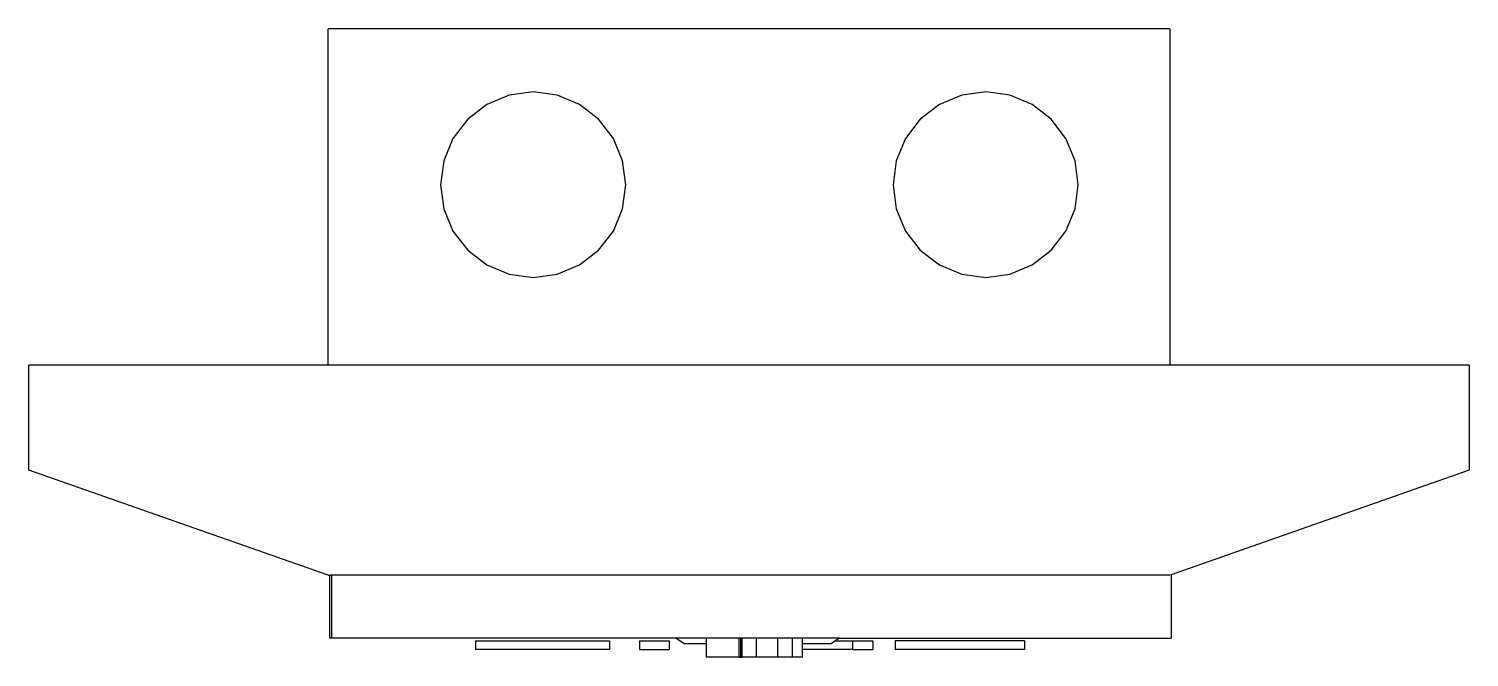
# Model space of a CAD drawing. Header units: inches. Extents: x 710 to 5347, y 114 to 2471.
# Drawn here: x 2809 to 3529, y 2131 to 2445 of the extents above; entities that cross this region are included whole.
import ezdxf

# ---------------------------------------------------------------- set-up
doc = ezdxf.new("R2010")
doc.units = ezdxf.units.IN
doc.header["$MEASUREMENT"] = 0
doc.layers.add('Edges', color=7, linetype='Continuous')

# ---------------------------------------------------------------- blocks, each defined once
blk = doc.blocks.new('Fire alarmpl')
at = {"layer": 'Edges'}
for p, q in [((357.53, 290.22), (-62.91, 290.22)), ((-62.91, 122.38), (-62.91, 290.22)), ((357.53, 290.22), (357.53, 122.38)), ((16.4, 252.53), (6.83, 245.18)), ((27.55, 257.15), (16.4, 252.53)), ((39.52, 258.72), (27.55, 257.15)), ((51.49, 257.15), (39.52, 258.72)), ((62.64, 252.53), (51.49, 257.15)), ((72.22, 245.18), (62.64, 252.53)), ((242.4, 252.53), (232.83, 245.18)), ((253.55, 257.15), (242.4, 252.53)), ((265.52, 258.72), (253.55, 257.15)), ((277.49, 257.15), (265.52, 258.72)), ((288.64, 252.53), (277.49, 257.15)), ((298.22, 245.18), (288.64, 252.53)), ((6.83, 245.18), (-0.52, 235.6)), ((79.57, 235.6), (72.22, 245.18)), ((232.83, 245.18), (225.48, 235.6)), ((305.57, 235.6), (298.22, 245.18)), ((-0.52, 235.6), (-5.14, 224.45)), ((84.19, 224.45), (79.57, 235.6)), ((225.48, 235.6), (220.86, 224.45)), ((310.19, 224.45), (305.57, 235.6)), ((-5.14, 224.45), (-6.72, 212.48)), ((85.76, 212.48), (84.19, 224.45)), ((220.86, 224.45), (219.28, 212.48)), ((311.76, 212.48), (310.19, 224.45)), ((-6.72, 212.48), (-5.14, 200.51)), ((84.19, 200.51), (85.76, 212.48)), ((219.28, 212.48), (220.86, 200.51)), ((310.19, 200.51), (311.76, 212.48)), ((-5.14, 200.51), (-0.52, 189.36)), ((79.57, 189.36), (84.19, 200.51)), ((220.86, 200.51), (225.48, 189.36)), ((305.57, 189.36), (310.19, 200.51)), ((-0.52, 189.36), (6.83, 179.79)), ((72.22, 179.79), (79.57, 189.36)), ((225.48, 189.36), (232.83, 179.79)), ((298.22, 179.79), (305.57, 189.36)), ((6.83, 179.79), (16.4, 172.44)), ((62.64, 172.44), (72.22, 179.79)), ((232.83, 179.79), (242.4, 172.44)), ((288.64, 172.44), (298.22, 179.79)), ((16.4, 172.44), (27.55, 167.82)), ((27.55, 167.82), (39.52, 166.24)), ((39.52, 166.24), (51.49, 167.82)), ((51.49, 167.82), (62.64, 172.44)), ((242.4, 172.44), (253.55, 167.82)), ((253.55, 167.82), (265.52, 166.24)), ((265.52, 166.24), (277.49, 167.82)), ((277.49, 167.82), (288.64, 172.44)), ((-62.91, 122.38), (-212.34, 122.38)), ((-212.34, 70.02), (-212.34, 122.38)), ((357.53, 122.38), (-62.91, 122.38)), ((506.97, 122.38), (357.53, 122.38)), ((506.97, 122.38), (506.97, 70.02)), ((-62.91, 17.66), (-212.34, 70.02)), ((506.97, 70.02), (358.08, 17.85)), ((-62.91, 17.66), (-62.08, 17.66)), ((-61.06, 17.66), (-62.08, 17.66)), ((-62.08, -13.69), (-62.08, 17.66)), ((-61.06, -13.69), (-61.06, 17.66)), ((357.53, 17.66), (-61.06, 17.66)), ((358.08, 17.85), (357.53, 17.66)), ((358.08, 17.85), (358.08, -13.69)), ((-61.06, -13.69), (-62.08, -13.69)), ((110.99, -13.69), (-61.06, -13.69)), ((110.99, -13.69), (115.21, -16.57)), ((126.02, -13.69), (110.99, -13.69)), ((126.02, -16.57), (126.02, -13.69)), ((142.36, -13.69), (126.02, -13.69)), ((142.36, -16.57), (142.36, -13.69)), ((143.18, -13.69), (142.36, -13.69)), ((143.18, -23.2), (143.18, -13.69)), ((143.83, -13.69), (143.18, -13.69)), ((143.83, -16.57), (143.83, -13.69)), ((151.04, -13.69), (143.83, -13.69)), ((151.04, -23.2), (151.04, -13.69)), ((161.67, -13.69), (151.04, -13.69)), ((161.67, -23.2), (161.67, -13.69)), ((168.99, -13.69), (161.67, -13.69)), ((168.99, -23.2), (168.99, -13.69)), ((174.03, -13.69), (168.99, -13.69)), ((174.03, -16.57), (174.03, -13.69)), ((192.49, -13.69), (174.03, -13.69)), ((192.49, -13.69), (190.42, -15.12)), ((192.49, -13.69), (358.08, -13.69)), ((10.74, -15.12), (10.74, -19.3)), ((10.74, -15.12), (77.57, -15.12)), ((77.57, -19.3), (10.74, -19.3)), ((77.57, -15.12), (77.57, -19.3)), ((92.71, -15.12), (107.48, -15.12)), ((92.71, -15.12), (92.71, -19.3)), ((92.71, -19.3), (107.48, -19.3)), ((107.48, -15.12), (107.48, -19.3)), ((126.02, -16.57), (115.21, -16.57)), ((126.02, -16.57), (126.28, -16.57)), ((126.02, -23.2), (126.02, -16.57)), ((142.32, -16.57), (142.36, -16.57)), ((142.36, -19.3), (142.32, -19.3)), ((142.36, -19.3), (142.36, -16.57)), ((142.36, -23.2), (142.36, -19.3)), ((143.83, -16.57), (143.91, -16.57)), ((143.83, -19.3), (143.83, -16.57)), ((143.91, -19.3), (143.83, -19.3)), ((143.83, -23.2), (143.83, -19.3)), ((174.03, -19.3), (174.03, -16.57)), ((188.33, -16.57), (174.03, -16.57)), ((174.03, -23.2), (174.03, -19.3)), ((198.98, -19.3), (174.03, -19.3)), ((190.42, -15.12), (188.33, -16.57)), ((190.42, -15.12), (198.98, -15.12)), ((198.98, -15.12), (209.17, -15.12)), ((198.98, -15.12), (198.98, -19.3)), ((198.98, -19.3), (209.17, -19.3)), ((209.17, -15.12), (209.17, -19.3)), ((220.25, -15.12), (220.25, -19.3)), ((284.87, -15.12), (220.25, -15.12)), ((284.87, -19.3), (220.25, -19.3)), ((284.87, -15.12), (284.87, -19.3)), ((142.36, -23.2), (126.02, -23.2)), ((142.36, -23.2), (143.18, -23.2)), ((143.18, -23.2), (143.83, -23.2)), ((151.04, -23.2), (143.83, -23.2)), ((161.67, -23.2), (151.04, -23.2)), ((168.99, -23.2), (161.67, -23.2)), ((174.03, -23.2), (168.99, -23.2))]:
    blk.add_line(p, q, dxfattribs=at)

msp = doc.modelspace()

# ---------------------------------------------------------------- block references
msp.add_blockref('Fire alarmpl', (3021.82, 2154.54))

doc.saveas('drawing.dxf')
